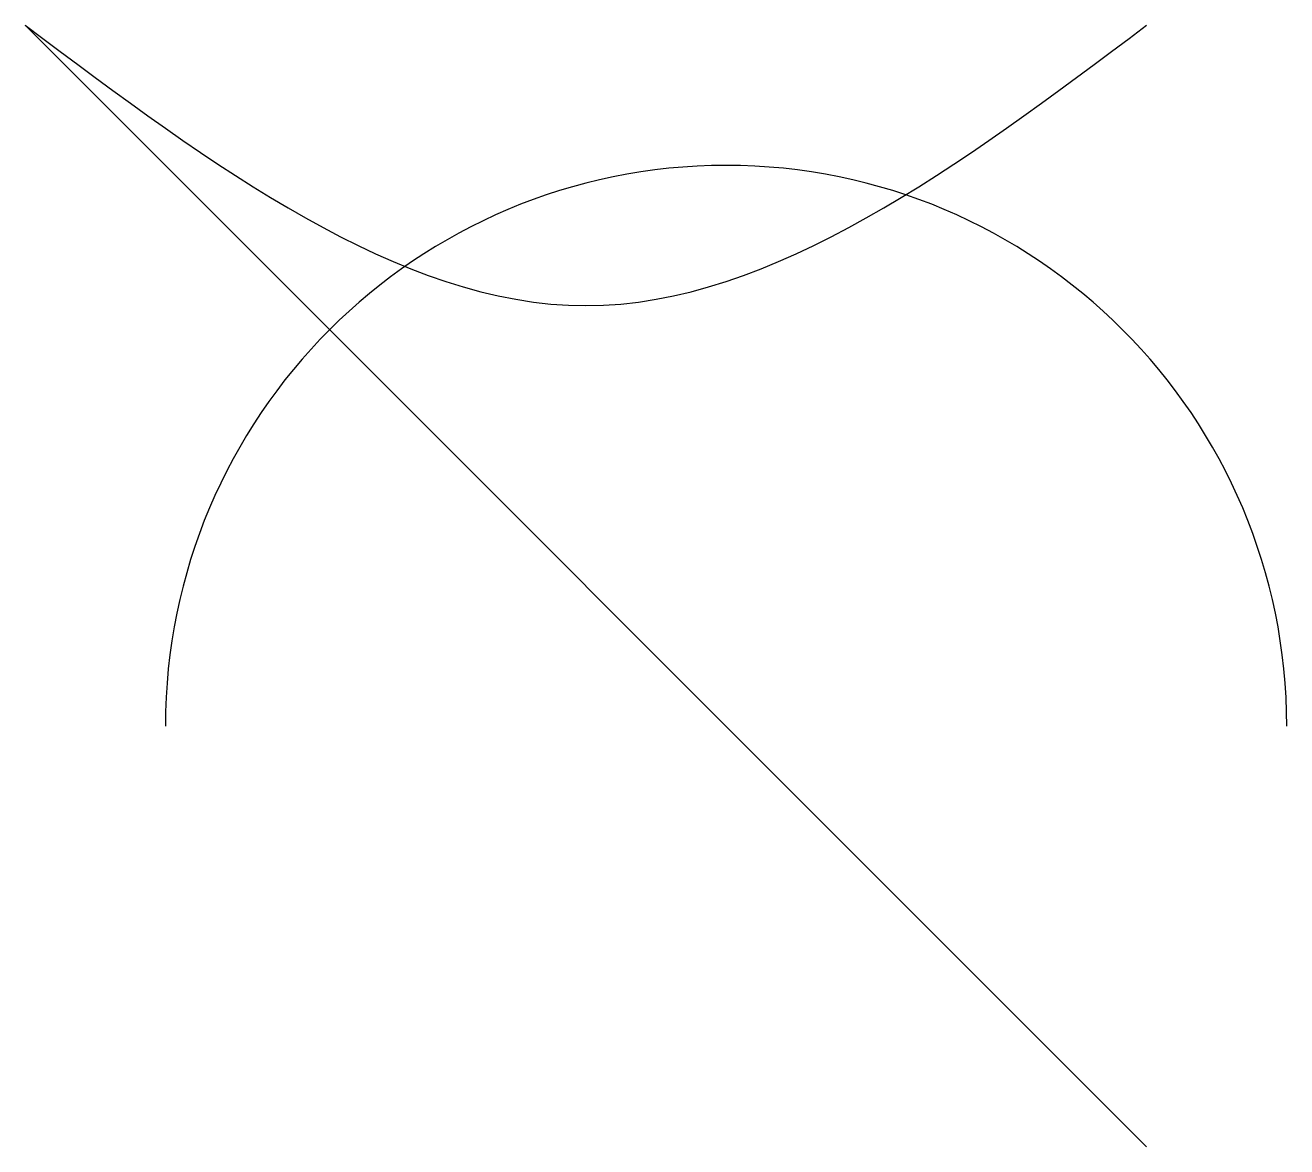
# Model space of a CAD drawing. Header units: metres. Extents: x 10 to 55, y 206 to 246.
import ezdxf

# ---------------------------------------------------------------- set-up
doc = ezdxf.new("R2010")
doc.units = ezdxf.units.M

msp = doc.modelspace()

# ---------------------------------------------------------------- linework, layer by layer
msp.add_line((10, 246), (50, 206))
msp.add_arc((35, 221), 20, 0, 179.9998)
msp.add_spline([(10, 246), (30, 236), (50, 246)], degree=2)

doc.saveas('drawing.dxf')
